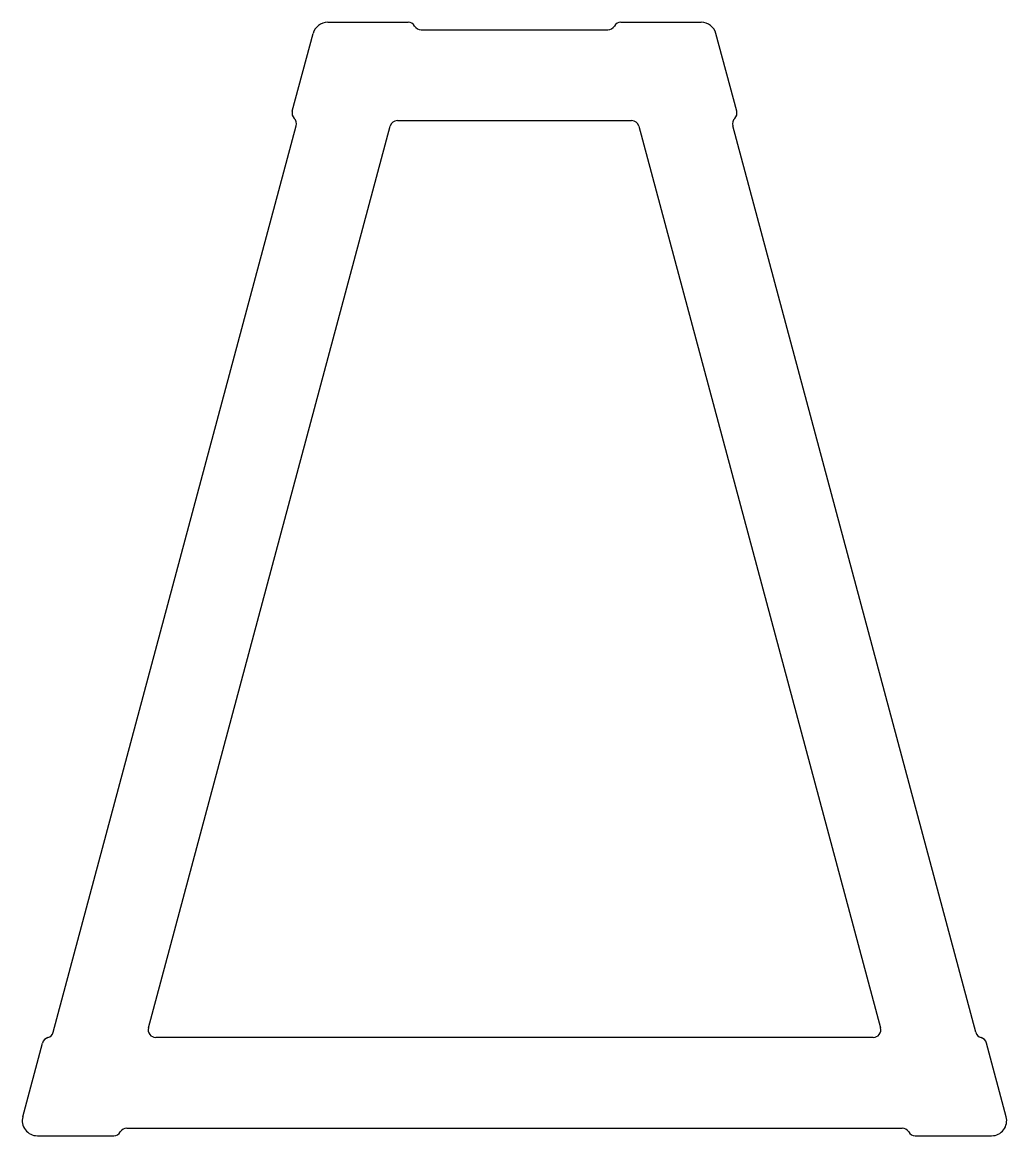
# Model space of a CAD drawing. Extents: x 2501.2 to 2533.8, y 1697.6 to 1734.4.
import ezdxf

# ---------------------------------------------------------------- set-up
doc = ezdxf.new("R2010")
doc.units = 0
doc.layers.get('0').update_dxf_attribs({"linetype": 'CONTINUOUS'})

msp = doc.modelspace()

# ---------------------------------------------------------------- linework, layer by layer
for p, q in [((2511.341, 1734.401), (2513.996, 1734.401)), ((2521.031, 1734.401), (2523.686, 1734.401)), ((2510.171, 1731.466), (2510.858, 1734.031)), ((2514.429, 1734.151), (2520.598, 1734.151)), ((2524.856, 1731.466), (2524.169, 1734.031)), ((2513.643, 1731.151), (2521.384, 1731.151)), ((2502.271, 1701.02), (2510.3, 1730.983)), ((2505.417, 1701.166), (2513.401, 1730.966)), ((2521.625, 1730.966), (2529.61, 1701.166)), ((2532.755, 1701.02), (2524.727, 1730.983)), ((2501.265, 1698.231), (2501.918, 1700.666)), ((2529.369, 1700.851), (2505.658, 1700.851)), ((2533.761, 1698.231), (2533.109, 1700.666)), ((2501.748, 1697.601), (2504.27, 1697.601)), ((2504.703, 1697.851), (2530.324, 1697.851)), ((2530.757, 1697.601), (2533.278, 1697.601))]:
    msp.add_line(p, q)
for centre, radius, start, end in [((2511.341, 1733.901), 0.5, 90, 165), ((2513.996, 1734.151), 0.25, 30, 90), ((2521.031, 1734.151), 0.25, 90, 150), ((2523.686, 1733.901), 0.5, 15, 90), ((2514.429, 1734.401), 0.25, 210, 270), ((2520.598, 1734.401), 0.25, 270, 330), ((2510.412, 1731.401), 0.25, 165, 225), ((2524.614, 1731.401), 0.25, 315, 15), ((2510.059, 1731.048), 0.25, 345, 45), ((2513.643, 1730.901), 0.25, 90, 165), ((2521.384, 1730.901), 0.25, 15, 90), ((2524.968, 1731.048), 0.25, 135, 195), ((2502.03, 1701.084), 0.25, 285, 345), ((2505.658, 1701.101), 0.25, 165, 270), ((2529.369, 1701.101), 0.25, 270, 15), ((2532.997, 1701.084), 0.25, 195, 255), ((2502.159, 1700.601), 0.25, 105, 165), ((2532.867, 1700.601), 0.25, 15, 75), ((2501.748, 1698.101), 0.5, 165, 270), ((2533.278, 1698.101), 0.5, 270, 15), ((2504.27, 1697.851), 0.25, 270, 330), ((2504.703, 1697.601), 0.25, 90, 150), ((2530.324, 1697.601), 0.25, 30, 90), ((2530.757, 1697.851), 0.25, 210, 270)]:
    msp.add_arc(centre, radius, start, end)

doc.saveas('drawing.dxf')
